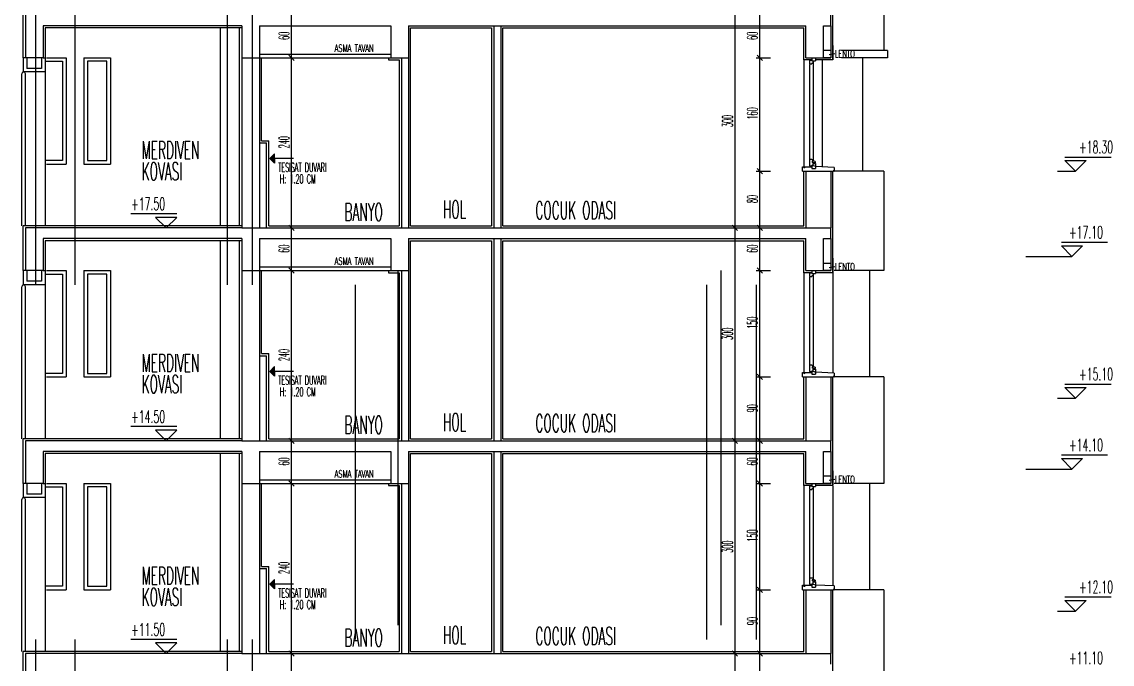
# Model space of a CAD drawing. Extents: x 78 to 306, y -397 to 18.
# Drawn here: x 278.7311 to 279.0385, y -396.6315 to -396.4504 of the extents above; entities that cross this region are included whole.
import ezdxf

# ---------------------------------------------------------------- set-up
doc = ezdxf.new("R2010")
doc.units = 0
doc.header["$LTSCALE"] = 0.5
doc.header["$MEASUREMENT"] = 0
doc.linetypes.add('DASHDOT2', pattern=[0.5, 0.25, -0.125, 0, -0.125])
doc.layers.get('0').update_dxf_attribs({"linetype": 'CONTINUOUS'})
for name, color, linetype in [('AKS', 5, 'DASHDOT2'), ('DUVAR', 6, 'CONTINUOUS'), ('KAPI', 1, 'CONTINUOUS'), ('KOLON', 4, 'CONTINUOUS'), ('MERDIVEN', 3, 'CONTINUOUS'), ('OLCU', 31, 'CONTINUOUS'), ('SIVA', 7, 'CONTINUOUS'), ('TARAMA', 8, 'CONTINUOUS'), ('TEFRIS', 11, 'CONTINUOUS'), ('YESIL', 73, 'CONTINUOUS')]:
    doc.layers.add(name, color=color, linetype=linetype)
doc.styles.add('OLCU', font='romans.shx', dxfattribs={"width": 0.6, "height": 0.125})
doc.styles.add('OLCUIC', font='ROMANS.SHX', dxfattribs={"width": 0.4, "height": 0.15})

msp = doc.modelspace()

# ---------------------------------------------------------------- hatches: boundary and pattern name
at = {"layer": 'YESIL'}
for points in [[(278.80236, -396.48762), (278.80236, -396.48898), (278.80236, -396.49033), (278.80103, -396.48898)], [(278.80236, -396.54762), (278.80236, -396.54898), (278.80236, -396.55033), (278.80103, -396.54898)], [(278.80236, -396.60762), (278.80236, -396.60898), (278.80236, -396.61033), (278.80103, -396.60898)]]:
    msp.add_hatch(color=256, dxfattribs=at).paths.add_polyline_path(points)

# ---------------------------------------------------------------- linework, layer by layer
at = {"color": 0, "linetype": 'ByBlock'}
for p, q in [((278.80639, -396.45981), (278.80789, -396.46131)), ((278.80789, -396.46131), (278.80639, -396.45981)), ((278.93839, -396.45981), (278.93989, -396.46131)), ((278.93989, -396.46131), (278.93839, -396.45981)), ((278.93839, -396.49181), (278.93989, -396.49331)), ((278.93989, -396.49331), (278.93839, -396.49181)), ((278.80639, -396.50781), (278.80789, -396.50931)), ((278.80789, -396.50931), (278.80639, -396.50781)), ((278.93139, -396.50781), (278.93289, -396.50931)), ((278.93289, -396.50931), (278.93139, -396.50781)), ((278.93839, -396.50781), (278.93989, -396.50931)), ((278.93989, -396.50931), (278.93839, -396.50781)), ((278.80639, -396.51981), (278.80789, -396.52131)), ((278.80789, -396.52131), (278.80639, -396.51981)), ((278.93839, -396.51981), (278.93989, -396.52131)), ((278.93989, -396.52131), (278.93839, -396.51981)), ((278.93839, -396.54981), (278.93989, -396.55131)), ((278.93989, -396.55131), (278.93839, -396.54981)), ((278.80639, -396.56781), (278.80789, -396.56931)), ((278.80789, -396.56931), (278.80639, -396.56781)), ((278.93139, -396.56781), (278.93289, -396.56931)), ((278.93289, -396.56931), (278.93139, -396.56781)), ((278.93839, -396.56781), (278.93989, -396.56931)), ((278.93989, -396.56931), (278.93839, -396.56781)), ((278.80639, -396.57981), (278.80789, -396.58131)), ((278.80789, -396.58131), (278.80639, -396.57981)), ((278.93839, -396.57981), (278.93989, -396.58131)), ((278.93989, -396.58131), (278.93839, -396.57981)), ((278.93839, -396.60981), (278.93989, -396.61131)), ((278.93989, -396.61131), (278.93839, -396.60981)), ((278.80639, -396.62781), (278.80789, -396.62931)), ((278.80789, -396.62931), (278.80639, -396.62781)), ((278.93139, -396.62781), (278.93289, -396.62931)), ((278.93289, -396.62931), (278.93139, -396.62781)), ((278.93839, -396.62781), (278.93989, -396.62931)), ((278.93989, -396.62931), (278.93839, -396.62781))]:
    msp.add_line(p, q, dxfattribs=at)
at = {"layer": 'AKS'}
for p, q in [((278.74614, -396.94956), (278.74614, -396.29556)), ((278.79614, -396.94956), (278.79614, -396.29556)), ((278.83714, -396.29556), (278.83714, -396.94956)), ((278.92814, -396.29556), (278.92814, -396.94956)), ((278.73514, -396.94956), (278.73514, -396.29956)), ((278.78914, -396.94956), (278.78914, -396.29956)), ((278.82514, -396.29956), (278.82514, -396.94956)), ((278.92414, -396.29956), (278.92414, -396.94956)), ((278.93814, -396.29956), (278.93814, -396.94956))]:
    msp.add_line(p, q, dxfattribs=at)
at = {"layer": 'DUVAR'}
for p, q in [((278.86414, -396.45156), (278.86414, -396.50856)), ((278.86614, -396.45156), (278.86614, -396.50856)), ((278.95914, -396.45856), (278.95714, -396.45856)), ((278.83814, -396.46056), (278.83814, -396.50856)), ((278.84014, -396.46056), (278.84014, -396.50856)), ((278.95914, -396.46056), (278.95714, -396.46056)), ((278.79814, -396.48456), (278.80014, -396.48456)), ((278.80014, -396.50856), (278.80014, -396.48456)), ((278.95214, -396.49256), (278.95214, -396.50856)), ((278.95214, -396.49256), (278.95914, -396.49256)), ((278.95214, -396.49256), (278.95914, -396.49256)), ((278.95914, -396.49256), (278.95914, -396.50856)), ((278.86414, -396.51156), (278.86414, -396.56856)), ((278.86614, -396.51156), (278.86614, -396.56856)), ((278.83814, -396.52056), (278.83814, -396.56856)), ((278.84014, -396.52056), (278.84014, -396.56856)), ((278.95914, -396.51856), (278.95714, -396.51856)), ((278.95914, -396.52056), (278.95714, -396.52056)), ((278.79814, -396.54456), (278.80014, -396.54456)), ((278.80014, -396.56856), (278.80014, -396.54456)), ((278.95214, -396.55056), (278.95214, -396.56856)), ((278.95214, -396.55056), (278.95914, -396.55056)), ((278.95214, -396.55056), (278.95914, -396.55056)), ((278.95914, -396.55056), (278.95914, -396.56856)), ((278.86414, -396.57156), (278.86414, -396.62856)), ((278.86614, -396.57156), (278.86614, -396.62856)), ((278.95914, -396.57856), (278.95714, -396.57856)), ((278.83814, -396.58056), (278.83814, -396.62856)), ((278.84014, -396.58056), (278.84014, -396.62856)), ((278.95914, -396.58056), (278.95714, -396.58056)), ((278.79814, -396.60456), (278.80014, -396.60456)), ((278.80014, -396.62856), (278.80014, -396.60456)), ((278.95214, -396.61056), (278.95214, -396.62856)), ((278.95214, -396.61056), (278.95914, -396.61056)), ((278.95214, -396.61056), (278.95914, -396.61056)), ((278.95914, -396.61056), (278.95914, -396.62856))]:
    msp.add_line(p, q, dxfattribs=at)
at = {"layer": 'DUVAR', "ltscale": 1.4}
for p, q in [((278.95914, -396.45156), (278.95914, -396.46056)), ((278.95714, -396.46056), (278.95914, -396.46056)), ((278.95914, -396.51156), (278.95914, -396.52056)), ((278.95714, -396.52056), (278.95914, -396.52056)), ((278.95914, -396.57156), (278.95914, -396.58056)), ((278.95714, -396.58056), (278.95914, -396.58056))]:
    msp.add_line(p, q, dxfattribs=at)
at = {"layer": 'DUVAR', "ltscale": 1.5}
for p, q in [((278.95214, -396.49256), (278.95914, -396.49256)), ((278.95214, -396.49256), (278.95914, -396.49256)), ((278.95214, -396.55056), (278.95914, -396.55056)), ((278.95214, -396.55056), (278.95914, -396.55056)), ((278.95214, -396.61056), (278.95914, -396.61056)), ((278.95214, -396.61056), (278.95914, -396.61056))]:
    msp.add_line(p, q, dxfattribs=at)
at = {"layer": 'KAPI'}
for p, q in [((278.95154, -396.46116), (278.95154, -396.49128)), ((278.95154, -396.46116), (278.95154, -396.49128)), ((278.9542, -396.46217), (278.9542, -396.48932)), ((278.9542, -396.46217), (278.9542, -396.48932)), ((278.95674, -396.46133), (278.95674, -396.49145)), ((278.95318, -396.46243), (278.95318, -396.48915)), ((278.95318, -396.46243), (278.95318, -396.48915)), ((278.95114, -396.49128), (278.95148, -396.49128)), ((278.95114, -396.49256), (278.95114, -396.49128)), ((278.95114, -396.49128), (278.95148, -396.49128)), ((278.95114, -396.49256), (278.95114, -396.49128)), ((278.95114, -396.49256), (278.95214, -396.49256)), ((278.95114, -396.49256), (278.95214, -396.49256)), ((278.95148, -396.49143), (278.95148, -396.49128)), ((278.95148, -396.49143), (278.95148, -396.49128)), ((278.95151, -396.49128), (278.95187, -396.49128)), ((278.95151, -396.49128), (278.95187, -396.49128)), ((278.95191, -396.49143), (278.95191, -396.49128)), ((278.95191, -396.49128), (278.95386, -396.49128)), ((278.95191, -396.49143), (278.95191, -396.49128)), ((278.95191, -396.49128), (278.95386, -396.49128)), ((278.96009, -396.49149), (278.95488, -396.49124)), ((278.96009, -396.49149), (278.95488, -396.49124)), ((278.95914, -396.49256), (278.95984, -396.49256)), ((278.95914, -396.49256), (278.95984, -396.49256)), ((278.95998, -396.49256), (278.95983, -396.49256)), ((278.95998, -396.49256), (278.95983, -396.49256)), ((278.95999, -396.49239), (278.95999, -396.49256)), ((278.95999, -396.49239), (278.95999, -396.49256)), ((278.95999, -396.49256), (278.96009, -396.49256)), ((278.95999, -396.49256), (278.96009, -396.49256)), ((278.96009, -396.49149), (278.96009, -396.49256)), ((278.96009, -396.49149), (278.96009, -396.49256)), ((278.95154, -396.52116), (278.95154, -396.54928)), ((278.95154, -396.52116), (278.95154, -396.54928)), ((278.95318, -396.52243), (278.95318, -396.54715)), ((278.95318, -396.52243), (278.95318, -396.54715)), ((278.9542, -396.52217), (278.9542, -396.54732)), ((278.9542, -396.52217), (278.9542, -396.54732)), ((278.95974, -396.52133), (278.95974, -396.54945)), ((278.95114, -396.54928), (278.95148, -396.54928)), ((278.95114, -396.55056), (278.95114, -396.54928)), ((278.95114, -396.54928), (278.95148, -396.54928)), ((278.95114, -396.55056), (278.95114, -396.54928)), ((278.95114, -396.55056), (278.95214, -396.55056)), ((278.95114, -396.55056), (278.95214, -396.55056)), ((278.95148, -396.54943), (278.95148, -396.54928)), ((278.95148, -396.54943), (278.95148, -396.54928)), ((278.95151, -396.54928), (278.95187, -396.54928)), ((278.95151, -396.54928), (278.95187, -396.54928)), ((278.95191, -396.54943), (278.95191, -396.54928)), ((278.95191, -396.54928), (278.95386, -396.54928)), ((278.95191, -396.54943), (278.95191, -396.54928)), ((278.95191, -396.54928), (278.95386, -396.54928)), ((278.96009, -396.54949), (278.95488, -396.54924)), ((278.96009, -396.54949), (278.95488, -396.54924)), ((278.95914, -396.55056), (278.95984, -396.55056)), ((278.95914, -396.55056), (278.95984, -396.55056)), ((278.95998, -396.55056), (278.95983, -396.55056)), ((278.95998, -396.55056), (278.95983, -396.55056)), ((278.95999, -396.55039), (278.95999, -396.55056)), ((278.95999, -396.55039), (278.95999, -396.55056)), ((278.95999, -396.55056), (278.96009, -396.55056)), ((278.95999, -396.55056), (278.96009, -396.55056)), ((278.96009, -396.54949), (278.96009, -396.55056)), ((278.96009, -396.54949), (278.96009, -396.55056)), ((278.95154, -396.58116), (278.95154, -396.60928)), ((278.95154, -396.58116), (278.95154, -396.60928)), ((278.95974, -396.58133), (278.95974, -396.60945)), ((278.95318, -396.58243), (278.95318, -396.60715)), ((278.95318, -396.58243), (278.95318, -396.60715)), ((278.9542, -396.58217), (278.9542, -396.60732)), ((278.9542, -396.58217), (278.9542, -396.60732)), ((278.95114, -396.60928), (278.95148, -396.60928)), ((278.95114, -396.61056), (278.95114, -396.60928)), ((278.95114, -396.60928), (278.95148, -396.60928)), ((278.95114, -396.61056), (278.95114, -396.60928)), ((278.95148, -396.60943), (278.95148, -396.60928)), ((278.95148, -396.60943), (278.95148, -396.60928)), ((278.95151, -396.60928), (278.95187, -396.60928)), ((278.95151, -396.60928), (278.95187, -396.60928)), ((278.95191, -396.60943), (278.95191, -396.60928)), ((278.95191, -396.60928), (278.95386, -396.60928)), ((278.95191, -396.60943), (278.95191, -396.60928)), ((278.95191, -396.60928), (278.95386, -396.60928)), ((278.96009, -396.60949), (278.95488, -396.60924)), ((278.96009, -396.60949), (278.95488, -396.60924)), ((278.96009, -396.60949), (278.96009, -396.61056)), ((278.96009, -396.60949), (278.96009, -396.61056)), ((278.95114, -396.61056), (278.95214, -396.61056)), ((278.95114, -396.61056), (278.95214, -396.61056)), ((278.95914, -396.61056), (278.95984, -396.61056)), ((278.95914, -396.61056), (278.95984, -396.61056)), ((278.95998, -396.61056), (278.95983, -396.61056)), ((278.95998, -396.61056), (278.95983, -396.61056)), ((278.95999, -396.61039), (278.95999, -396.61056)), ((278.95999, -396.61039), (278.95999, -396.61056)), ((278.95999, -396.61056), (278.96009, -396.61056)), ((278.95999, -396.61056), (278.96009, -396.61056))]:
    msp.add_line(p, q, dxfattribs=at)
at = {"layer": 'KAPI', "ltscale": 1.4}
for p, q in [((278.73774, -396.46456), (278.73774, -396.50796)), ((278.73774, -396.52456), (278.73774, -396.56796)), ((278.73774, -396.58456), (278.73774, -396.62796))]:
    msp.add_line(p, q, dxfattribs=at)
at = {"layer": 'KAPI'}
for centre, radius, start, end in [((278.9517, -396.49131), 0.000242, 208.773, 331.227), ((278.9517, -396.49131), 0.000242, 208.773, 331.227), ((278.95999, -396.49256), 0.00017, 90, 180), ((278.95999, -396.49256), 0.00017, 90, 180), ((278.9517, -396.54931), 0.000242, 208.773, 331.227), ((278.9517, -396.54931), 0.000242, 208.773, 331.227), ((278.95999, -396.55056), 0.00017, 90, 180), ((278.95999, -396.55056), 0.00017, 90, 180), ((278.9517, -396.60931), 0.000242, 208.773, 331.227), ((278.9517, -396.60931), 0.000242, 208.773, 331.227), ((278.95999, -396.61056), 0.00017, 90, 180), ((278.95999, -396.61056), 0.00017, 90, 180)]:
    msp.add_arc(centre, radius, start, end, dxfattribs=at)
at = {"layer": 'KOLON'}
for p, q in [((278.73214, -396.44856), (278.73214, -396.46056)), ((278.95914, -396.45156), (278.95914, -396.44856)), ((278.79314, -396.45156), (278.73714, -396.45156)), ((278.73714, -396.45156), (278.73714, -396.46056)), ((278.79314, -396.45156), (278.79314, -396.50856)), ((278.79814, -396.45156), (278.79814, -396.50856)), ((278.79814, -396.45156), (278.83514, -396.45156)), ((278.83514, -396.45156), (278.83514, -396.46056)), ((278.84014, -396.45156), (278.95214, -396.45156)), ((278.84014, -396.45156), (278.84014, -396.46056)), ((278.95214, -396.46056), (278.95214, -396.45156)), ((278.95714, -396.45156), (278.95914, -396.45156)), ((278.95714, -396.46056), (278.95714, -396.45156)), ((278.73714, -396.46056), (278.73214, -396.46056)), ((278.79314, -396.46056), (278.79814, -396.46056)), ((278.83514, -396.46056), (278.84014, -396.46056)), ((278.95214, -396.46056), (278.95714, -396.46056)), ((278.79314, -396.50856), (278.73214, -396.50856)), ((278.73214, -396.50856), (278.73214, -396.52056)), ((278.79314, -396.50856), (278.95914, -396.50856)), ((278.95914, -396.51156), (278.95914, -396.50856)), ((278.79314, -396.51156), (278.73714, -396.51156)), ((278.73714, -396.51156), (278.73714, -396.52056)), ((278.79314, -396.51156), (278.79314, -396.56856)), ((278.79814, -396.51156), (278.79814, -396.56856)), ((278.79814, -396.51156), (278.83514, -396.51156)), ((278.83514, -396.51156), (278.83514, -396.52056)), ((278.84014, -396.51156), (278.95214, -396.51156)), ((278.84014, -396.51156), (278.84014, -396.52056)), ((278.95214, -396.52056), (278.95214, -396.51156)), ((278.95714, -396.51156), (278.95914, -396.51156)), ((278.95714, -396.52056), (278.95714, -396.51156)), ((278.73714, -396.52056), (278.73214, -396.52056)), ((278.79314, -396.52056), (278.79814, -396.52056)), ((278.83514, -396.52056), (278.84014, -396.52056)), ((278.95214, -396.52056), (278.95714, -396.52056)), ((278.79314, -396.56856), (278.73214, -396.56856)), ((278.73214, -396.56856), (278.73214, -396.58056)), ((278.79314, -396.56856), (278.95914, -396.56856)), ((278.95914, -396.57156), (278.95914, -396.56856)), ((278.79314, -396.57156), (278.73714, -396.57156)), ((278.73714, -396.57156), (278.73714, -396.58056)), ((278.79314, -396.57156), (278.79314, -396.62856)), ((278.79814, -396.57156), (278.79814, -396.62856)), ((278.79814, -396.57156), (278.83514, -396.57156)), ((278.83514, -396.57156), (278.83514, -396.58056)), ((278.84014, -396.57156), (278.95214, -396.57156)), ((278.84014, -396.57156), (278.84014, -396.58056)), ((278.95214, -396.58056), (278.95214, -396.57156)), ((278.95714, -396.57156), (278.95914, -396.57156)), ((278.95714, -396.58056), (278.95714, -396.57156)), ((278.73714, -396.58056), (278.73214, -396.58056)), ((278.79314, -396.58056), (278.79814, -396.58056)), ((278.83514, -396.58056), (278.84014, -396.58056)), ((278.95214, -396.58056), (278.95714, -396.58056)), ((278.79314, -396.62856), (278.73214, -396.62856)), ((278.73214, -396.62856), (278.73214, -396.64056)), ((278.79314, -396.62856), (278.95914, -396.62856)), ((278.95914, -396.63156), (278.95914, -396.62856))]:
    msp.add_line(p, q, dxfattribs=at)
at = {"layer": 'MERDIVEN', "ltscale": 1.4}
for p, q in [((278.78714, -396.50796), (278.78714, -396.45216)), ((278.73154, -396.46056), (278.73154, -396.46456)), ((278.73214, -396.46056), (278.73154, -396.46056)), ((278.73254, -396.46056), (278.73254, -396.46356)), ((278.73674, -396.46056), (278.73674, -396.46356)), ((278.73714, -396.46056), (278.73774, -396.46056)), ((278.73774, -396.46056), (278.73774, -396.46456)), ((278.79814, -396.45956), (278.83514, -396.45956)), ((278.79814, -396.46056), (278.83514, -396.46056)), ((278.73774, -396.46456), (278.73154, -396.46456)), ((278.73674, -396.46356), (278.73254, -396.46356)), ((278.78714, -396.56796), (278.78714, -396.51216)), ((278.73154, -396.52056), (278.73154, -396.52456)), ((278.73214, -396.52056), (278.73154, -396.52056)), ((278.73254, -396.52056), (278.73254, -396.52356)), ((278.73674, -396.52056), (278.73674, -396.52356)), ((278.73714, -396.52056), (278.73774, -396.52056)), ((278.73774, -396.52056), (278.73774, -396.52456)), ((278.79814, -396.51956), (278.83514, -396.51956)), ((278.79814, -396.52056), (278.83514, -396.52056)), ((278.73674, -396.52356), (278.73254, -396.52356)), ((278.73774, -396.52456), (278.73154, -396.52456)), ((278.78714, -396.62796), (278.78714, -396.57216)), ((278.73154, -396.58056), (278.73154, -396.58456)), ((278.73214, -396.58056), (278.73154, -396.58056)), ((278.73254, -396.58056), (278.73254, -396.58356)), ((278.73674, -396.58056), (278.73674, -396.58356)), ((278.73714, -396.58056), (278.73774, -396.58056)), ((278.73774, -396.58056), (278.73774, -396.58456)), ((278.79814, -396.57956), (278.83514, -396.57956)), ((278.79814, -396.58056), (278.83514, -396.58056)), ((278.73774, -396.58456), (278.73154, -396.58456)), ((278.73674, -396.58356), (278.73254, -396.58356))]:
    msp.add_line(p, q, dxfattribs=at)
at = {"layer": 'MERDIVEN'}
for p, q in [((278.95318, -396.46124), (278.95318, -396.46226)), ((278.95318, -396.46124), (278.95386, -396.46124)), ((278.95318, -396.46124), (278.95318, -396.46226)), ((278.95318, -396.46124), (278.95386, -396.46124)), ((278.95318, -396.46226), (278.95378, -396.46226)), ((278.95318, -396.46226), (278.95378, -396.46226)), ((278.9542, -396.46209), (278.95378, -396.46209)), ((278.95378, -396.46209), (278.95378, -396.46226)), ((278.9542, -396.46209), (278.95378, -396.46209)), ((278.95378, -396.46209), (278.95378, -396.46226)), ((278.95386, -396.46056), (278.95386, -396.46141)), ((278.95386, -396.46056), (278.95386, -396.46141)), ((278.95386, -396.46141), (278.95488, -396.46141)), ((278.95386, -396.46141), (278.9542, -396.46141)), ((278.95386, -396.46141), (278.95488, -396.46141)), ((278.95386, -396.46141), (278.9542, -396.46141)), ((278.9542, -396.46141), (278.9542, -396.46209)), ((278.9542, -396.46141), (278.9542, -396.46141)), ((278.9542, -396.46141), (278.9542, -396.46209)), ((278.9542, -396.46141), (278.9542, -396.46141)), ((278.95488, -396.46056), (278.95488, -396.46141)), ((278.95488, -396.46056), (278.95488, -396.46141)), ((278.95318, -396.48915), (278.95378, -396.48915)), ((278.95318, -396.48915), (278.95318, -396.49102)), ((278.95318, -396.48915), (278.95378, -396.48915)), ((278.95318, -396.48915), (278.95318, -396.49102)), ((278.95378, -396.48932), (278.95378, -396.48915)), ((278.95378, -396.48932), (278.95378, -396.48915)), ((278.9542, -396.48932), (278.95378, -396.48932)), ((278.9542, -396.48932), (278.95378, -396.48932)), ((278.95395, -396.48974), (278.95395, -396.49008)), ((278.9542, -396.48974), (278.95395, -396.48974)), ((278.95395, -396.48974), (278.95395, -396.49008)), ((278.9542, -396.48974), (278.95395, -396.48974)), ((278.9542, -396.48932), (278.9542, -396.48974)), ((278.9542, -396.48932), (278.9542, -396.48974)), ((278.95471, -396.48983), (278.9542, -396.48966)), ((278.95471, -396.48983), (278.9542, -396.48966)), ((278.95471, -396.48983), (278.95471, -396.49017)), ((278.95471, -396.48983), (278.95471, -396.49017)), ((278.95318, -396.49102), (278.95386, -396.49102)), ((278.95318, -396.49102), (278.95386, -396.49102)), ((278.95386, -396.49085), (278.95386, -396.49136)), ((278.95386, -396.49085), (278.9542, -396.49085)), ((278.95386, -396.49085), (278.95386, -396.49136)), ((278.95386, -396.49085), (278.9542, -396.49085)), ((278.95386, -396.49093), (278.95412, -396.49093)), ((278.95386, -396.49093), (278.95412, -396.49093)), ((278.95386, -396.49136), (278.95386, -396.49178)), ((278.95386, -396.49136), (278.95386, -396.49178)), ((278.95386, -396.49178), (278.95488, -396.49178)), ((278.95386, -396.49178), (278.95488, -396.49178)), ((278.9542, -396.49008), (278.95395, -396.49008)), ((278.9542, -396.49008), (278.95395, -396.49008)), ((278.9542, -396.49008), (278.9542, -396.49034)), ((278.9542, -396.49008), (278.9542, -396.49034)), ((278.95471, -396.49017), (278.9542, -396.49017)), ((278.95471, -396.49017), (278.9542, -396.49017)), ((278.9542, -396.49034), (278.95488, -396.49034)), ((278.9542, -396.49085), (278.9542, -396.49034)), ((278.9542, -396.49034), (278.95488, -396.49034)), ((278.9542, -396.49085), (278.9542, -396.49034)), ((278.95488, -396.49034), (278.95488, -396.49114)), ((278.95488, -396.49034), (278.95488, -396.49114)), ((278.95488, -396.49117), (278.95488, -396.49144)), ((278.95488, -396.49117), (278.95488, -396.49144)), ((278.95488, -396.49144), (278.95488, -396.49178)), ((278.95488, -396.49144), (278.95488, -396.49178)), ((278.95386, -396.52056), (278.95386, -396.52141)), ((278.95386, -396.52056), (278.95386, -396.52141)), ((278.95488, -396.52056), (278.95488, -396.52141)), ((278.95488, -396.52056), (278.95488, -396.52141)), ((278.95318, -396.52124), (278.95318, -396.52226)), ((278.95318, -396.52124), (278.95386, -396.52124)), ((278.95318, -396.52124), (278.95318, -396.52226)), ((278.95318, -396.52124), (278.95386, -396.52124)), ((278.95318, -396.52226), (278.95378, -396.52226)), ((278.95318, -396.52226), (278.95378, -396.52226)), ((278.9542, -396.52209), (278.95378, -396.52209)), ((278.95378, -396.52209), (278.95378, -396.52226)), ((278.9542, -396.52209), (278.95378, -396.52209)), ((278.95378, -396.52209), (278.95378, -396.52226)), ((278.95386, -396.52141), (278.95488, -396.52141)), ((278.95386, -396.52141), (278.9542, -396.52141)), ((278.95386, -396.52141), (278.95488, -396.52141)), ((278.95386, -396.52141), (278.9542, -396.52141)), ((278.9542, -396.52141), (278.9542, -396.52209)), ((278.9542, -396.52141), (278.9542, -396.52141)), ((278.9542, -396.52141), (278.9542, -396.52209)), ((278.9542, -396.52141), (278.9542, -396.52141)), ((278.95318, -396.54715), (278.95378, -396.54715)), ((278.95318, -396.54715), (278.95318, -396.54902)), ((278.95318, -396.54715), (278.95378, -396.54715)), ((278.95318, -396.54715), (278.95318, -396.54902)), ((278.95378, -396.54732), (278.95378, -396.54715)), ((278.95378, -396.54732), (278.95378, -396.54715)), ((278.9542, -396.54732), (278.95378, -396.54732)), ((278.9542, -396.54732), (278.95378, -396.54732)), ((278.95395, -396.54774), (278.95395, -396.54808)), ((278.9542, -396.54774), (278.95395, -396.54774)), ((278.95395, -396.54774), (278.95395, -396.54808)), ((278.9542, -396.54774), (278.95395, -396.54774)), ((278.9542, -396.54808), (278.95395, -396.54808)), ((278.9542, -396.54808), (278.95395, -396.54808)), ((278.9542, -396.54732), (278.9542, -396.54774)), ((278.9542, -396.54732), (278.9542, -396.54774)), ((278.95471, -396.54783), (278.9542, -396.54766)), ((278.95471, -396.54783), (278.9542, -396.54766)), ((278.9542, -396.54808), (278.9542, -396.54834)), ((278.9542, -396.54808), (278.9542, -396.54834)), ((278.95471, -396.54817), (278.9542, -396.54817)), ((278.95471, -396.54817), (278.9542, -396.54817)), ((278.95471, -396.54783), (278.95471, -396.54817)), ((278.95471, -396.54783), (278.95471, -396.54817)), ((278.95318, -396.54902), (278.95386, -396.54902)), ((278.95318, -396.54902), (278.95386, -396.54902)), ((278.95386, -396.54885), (278.95386, -396.54936)), ((278.95386, -396.54885), (278.9542, -396.54885)), ((278.95386, -396.54885), (278.95386, -396.54936)), ((278.95386, -396.54885), (278.9542, -396.54885)), ((278.95386, -396.54893), (278.95412, -396.54893)), ((278.95386, -396.54893), (278.95412, -396.54893)), ((278.95386, -396.54936), (278.95386, -396.54978)), ((278.95386, -396.54936), (278.95386, -396.54978)), ((278.95386, -396.54978), (278.95488, -396.54978)), ((278.95386, -396.54978), (278.95488, -396.54978)), ((278.9542, -396.54834), (278.95488, -396.54834)), ((278.9542, -396.54885), (278.9542, -396.54834)), ((278.9542, -396.54834), (278.95488, -396.54834)), ((278.9542, -396.54885), (278.9542, -396.54834)), ((278.95488, -396.54834), (278.95488, -396.54914)), ((278.95488, -396.54834), (278.95488, -396.54914)), ((278.95488, -396.54917), (278.95488, -396.54944)), ((278.95488, -396.54917), (278.95488, -396.54944)), ((278.95488, -396.54944), (278.95488, -396.54978)), ((278.95488, -396.54944), (278.95488, -396.54978)), ((278.95318, -396.58124), (278.95318, -396.58226)), ((278.95318, -396.58124), (278.95386, -396.58124)), ((278.95318, -396.58124), (278.95318, -396.58226)), ((278.95318, -396.58124), (278.95386, -396.58124)), ((278.9542, -396.58209), (278.95378, -396.58209)), ((278.95378, -396.58209), (278.95378, -396.58226)), ((278.9542, -396.58209), (278.95378, -396.58209)), ((278.95378, -396.58209), (278.95378, -396.58226)), ((278.95386, -396.58056), (278.95386, -396.58141)), ((278.95386, -396.58056), (278.95386, -396.58141)), ((278.95386, -396.58141), (278.95488, -396.58141)), ((278.95386, -396.58141), (278.9542, -396.58141)), ((278.95386, -396.58141), (278.95488, -396.58141)), ((278.95386, -396.58141), (278.9542, -396.58141)), ((278.9542, -396.58141), (278.9542, -396.58209)), ((278.9542, -396.58141), (278.9542, -396.58141)), ((278.9542, -396.58141), (278.9542, -396.58209)), ((278.9542, -396.58141), (278.9542, -396.58141)), ((278.95488, -396.58056), (278.95488, -396.58141)), ((278.95488, -396.58056), (278.95488, -396.58141)), ((278.95318, -396.58226), (278.95378, -396.58226)), ((278.95318, -396.58226), (278.95378, -396.58226)), ((278.95318, -396.60715), (278.95378, -396.60715)), ((278.95318, -396.60715), (278.95318, -396.60902)), ((278.95318, -396.60715), (278.95378, -396.60715)), ((278.95318, -396.60715), (278.95318, -396.60902)), ((278.95318, -396.60902), (278.95386, -396.60902)), ((278.95318, -396.60902), (278.95386, -396.60902)), ((278.95378, -396.60732), (278.95378, -396.60715)), ((278.95378, -396.60732), (278.95378, -396.60715)), ((278.9542, -396.60732), (278.95378, -396.60732)), ((278.9542, -396.60732), (278.95378, -396.60732)), ((278.95386, -396.60885), (278.95386, -396.60936)), ((278.95386, -396.60885), (278.9542, -396.60885)), ((278.95386, -396.60885), (278.95386, -396.60936)), ((278.95386, -396.60885), (278.9542, -396.60885)), ((278.95386, -396.60893), (278.95412, -396.60893)), ((278.95386, -396.60893), (278.95412, -396.60893)), ((278.95386, -396.60936), (278.95386, -396.60978)), ((278.95386, -396.60936), (278.95386, -396.60978)), ((278.95386, -396.60978), (278.95488, -396.60978)), ((278.95386, -396.60978), (278.95488, -396.60978)), ((278.95395, -396.60774), (278.95395, -396.60808)), ((278.9542, -396.60774), (278.95395, -396.60774)), ((278.95395, -396.60774), (278.95395, -396.60808)), ((278.9542, -396.60774), (278.95395, -396.60774)), ((278.9542, -396.60808), (278.95395, -396.60808)), ((278.9542, -396.60808), (278.95395, -396.60808)), ((278.9542, -396.60732), (278.9542, -396.60774)), ((278.9542, -396.60732), (278.9542, -396.60774)), ((278.95471, -396.60783), (278.9542, -396.60766)), ((278.95471, -396.60783), (278.9542, -396.60766)), ((278.9542, -396.60808), (278.9542, -396.60834)), ((278.9542, -396.60808), (278.9542, -396.60834)), ((278.95471, -396.60817), (278.9542, -396.60817)), ((278.95471, -396.60817), (278.9542, -396.60817)), ((278.9542, -396.60834), (278.95488, -396.60834)), ((278.9542, -396.60885), (278.9542, -396.60834)), ((278.9542, -396.60834), (278.95488, -396.60834)), ((278.9542, -396.60885), (278.9542, -396.60834)), ((278.95471, -396.60783), (278.95471, -396.60817)), ((278.95471, -396.60783), (278.95471, -396.60817)), ((278.95488, -396.60834), (278.95488, -396.60914)), ((278.95488, -396.60834), (278.95488, -396.60914)), ((278.95488, -396.60917), (278.95488, -396.60944)), ((278.95488, -396.60917), (278.95488, -396.60944)), ((278.95488, -396.60944), (278.95488, -396.60978)), ((278.95488, -396.60944), (278.95488, -396.60978))]:
    msp.add_line(p, q, dxfattribs=at)
at = {"layer": 'OLCU'}
for p, q in [((279.02514, -396.48856), (279.03814, -396.48856)), ((279.02814, -396.49256), (279.02514, -396.48956)), ((279.02514, -396.48956), (279.03114, -396.48956)), ((279.02814, -396.49256), (279.03114, -396.48956)), ((279.02306, -396.49256), (279.02814, -396.49256)), ((279.02414, -396.51256), (279.03714, -396.51256)), ((279.02714, -396.51656), (279.02414, -396.51356)), ((279.02414, -396.51356), (279.03014, -396.51356)), ((279.02714, -396.51656), (279.03014, -396.51356)), ((279.01414, -396.51656), (279.02714, -396.51656)), ((279.02514, -396.55256), (279.03814, -396.55256)), ((279.02814, -396.55656), (279.02514, -396.55356)), ((279.02514, -396.55356), (279.03114, -396.55356)), ((279.02814, -396.55656), (279.03114, -396.55356)), ((279.02306, -396.55656), (279.02814, -396.55656)), ((279.02414, -396.57256), (279.03714, -396.57256)), ((279.02714, -396.57656), (279.02414, -396.57356)), ((279.02414, -396.57356), (279.03014, -396.57356)), ((279.02714, -396.57656), (279.03014, -396.57356)), ((279.01414, -396.57656), (279.02714, -396.57656)), ((279.02514, -396.61256), (279.03814, -396.61256)), ((279.02814, -396.61656), (279.02514, -396.61356)), ((279.02514, -396.61356), (279.03114, -396.61356)), ((279.02814, -396.61656), (279.03114, -396.61356)), ((279.02306, -396.61656), (279.02814, -396.61656))]:
    msp.add_line(p, q, dxfattribs=at)
at = {"layer": 'SIVA', "ltscale": 1.4}
for p, q in [((278.73154, -396.46056), (278.73154, -396.44796)), ((278.95974, -396.46116), (278.95974, -396.44856)), ((278.79314, -396.45216), (278.73774, -396.45216)), ((278.73774, -396.45216), (278.73774, -396.46056)), ((278.79254, -396.50796), (278.79254, -396.45216)), ((278.84074, -396.45216), (278.86354, -396.45216)), ((278.84074, -396.50796), (278.84074, -396.45216)), ((278.86354, -396.45216), (278.86354, -396.50796)), ((278.86674, -396.50796), (278.86674, -396.45216)), ((278.86674, -396.45216), (278.95154, -396.45216)), ((278.95154, -396.46116), (278.95154, -396.45216)), ((278.95154, -396.46116), (278.95154, -396.45547)), ((278.95974, -396.45707), (278.95974, -396.46116)), ((278.95974, -396.45707), (278.95974, -396.46116)), ((278.79874, -396.48396), (278.79874, -396.46056)), ((278.83454, -396.46056), (278.83454, -396.46116)), ((278.83454, -396.46116), (278.83754, -396.46116)), ((278.83754, -396.46116), (278.83754, -396.50796)), ((278.95974, -396.46116), (278.95488, -396.46116)), ((278.95974, -396.46116), (278.95488, -396.46116)), ((278.79874, -396.48396), (278.80074, -396.48396)), ((278.80074, -396.50796), (278.80074, -396.48396)), ((278.95154, -396.50796), (278.95154, -396.49256)), ((278.95974, -396.50856), (278.95974, -396.49256)), ((278.79314, -396.50796), (278.73154, -396.50796)), ((278.73154, -396.52056), (278.73154, -396.50796)), ((278.80074, -396.50796), (278.83754, -396.50796)), ((278.84074, -396.50796), (278.86354, -396.50796)), ((278.86674, -396.50796), (278.95154, -396.50796)), ((278.95974, -396.52116), (278.95974, -396.50856)), ((278.79314, -396.51216), (278.73774, -396.51216)), ((278.73774, -396.51216), (278.73774, -396.52056)), ((278.79254, -396.56796), (278.79254, -396.51216)), ((278.84074, -396.51216), (278.86354, -396.51216)), ((278.84074, -396.56796), (278.84074, -396.51216)), ((278.86354, -396.51216), (278.86354, -396.56796)), ((278.86674, -396.56796), (278.86674, -396.51216)), ((278.86674, -396.51216), (278.95154, -396.51216)), ((278.95154, -396.52116), (278.95154, -396.51216)), ((278.95154, -396.52116), (278.95154, -396.51547)), ((278.95974, -396.51707), (278.95974, -396.52116)), ((278.95974, -396.51707), (278.95974, -396.52116)), ((278.79874, -396.54396), (278.79874, -396.52056)), ((278.83454, -396.52056), (278.83454, -396.52116)), ((278.83454, -396.52116), (278.83754, -396.52116)), ((278.83754, -396.52116), (278.83754, -396.56796)), ((278.95974, -396.52116), (278.95488, -396.52116)), ((278.95974, -396.52116), (278.95488, -396.52116)), ((278.79874, -396.54396), (278.80074, -396.54396)), ((278.80074, -396.56796), (278.80074, -396.54396)), ((278.95154, -396.56796), (278.95154, -396.55056)), ((278.95974, -396.56856), (278.95974, -396.55056)), ((278.79314, -396.56796), (278.73154, -396.56796)), ((278.73154, -396.58056), (278.73154, -396.56796)), ((278.80074, -396.56796), (278.83754, -396.56796)), ((278.84074, -396.56796), (278.86354, -396.56796)), ((278.86674, -396.56796), (278.95154, -396.56796)), ((278.95974, -396.58116), (278.95974, -396.56856)), ((278.79314, -396.57216), (278.73774, -396.57216)), ((278.73774, -396.57216), (278.73774, -396.58056)), ((278.79254, -396.62796), (278.79254, -396.57216)), ((278.84074, -396.57216), (278.86354, -396.57216)), ((278.84074, -396.62796), (278.84074, -396.57216)), ((278.86354, -396.57216), (278.86354, -396.62796)), ((278.86674, -396.62796), (278.86674, -396.57216)), ((278.86674, -396.57216), (278.95154, -396.57216)), ((278.95154, -396.58116), (278.95154, -396.57216)), ((278.95154, -396.58116), (278.95154, -396.57547)), ((278.95974, -396.57707), (278.95974, -396.58116)), ((278.95974, -396.57707), (278.95974, -396.58116)), ((278.79874, -396.60396), (278.79874, -396.58056)), ((278.83454, -396.58056), (278.83454, -396.58116)), ((278.83454, -396.58116), (278.83754, -396.58116)), ((278.83754, -396.58116), (278.83754, -396.62796)), ((278.95974, -396.58116), (278.95488, -396.58116)), ((278.95974, -396.58116), (278.95488, -396.58116)), ((278.79874, -396.60396), (278.80074, -396.60396)), ((278.80074, -396.62796), (278.80074, -396.60396)), ((278.95154, -396.62796), (278.95154, -396.61056)), ((278.95974, -396.62856), (278.95974, -396.61056)), ((278.79314, -396.62796), (278.73154, -396.62796)), ((278.73154, -396.64056), (278.73154, -396.62796)), ((278.80074, -396.62796), (278.83754, -396.62796)), ((278.84074, -396.62796), (278.86354, -396.62796)), ((278.86674, -396.62796), (278.95154, -396.62796)), ((278.95974, -396.64116), (278.95974, -396.62856))]:
    msp.add_line(p, q, dxfattribs=at)
at = {"layer": 'SIVA'}
for p, q in [((278.95386, -396.46116), (278.95154, -396.46116)), ((278.95386, -396.46116), (278.95154, -396.46116)), ((278.95974, -396.46116), (278.95488, -396.46116)), ((278.95974, -396.46116), (278.95488, -396.46116)), ((278.95386, -396.52116), (278.95154, -396.52116)), ((278.95386, -396.52116), (278.95154, -396.52116)), ((278.95974, -396.52116), (278.95488, -396.52116)), ((278.95974, -396.52116), (278.95488, -396.52116)), ((278.95386, -396.58116), (278.95154, -396.58116)), ((278.95386, -396.58116), (278.95154, -396.58116)), ((278.95974, -396.58116), (278.95488, -396.58116)), ((278.95974, -396.58116), (278.95488, -396.58116))]:
    msp.add_line(p, q, dxfattribs=at)
at = {"layer": 'TARAMA', "ltscale": 1.4}
for p, q in [((278.97414, -396.43456), (278.97414, -396.45856)), ((278.97514, -396.45856), (278.96214, -396.45856)), ((278.97514, -396.45856), (278.97514, -396.46056)), ((278.97514, -396.46056), (278.96214, -396.46056)), ((278.96814, -396.46056), (278.96814, -396.49256)), ((278.73114, -396.50796), (278.73114, -396.46511)), ((278.73214, -396.50796), (278.73214, -396.46511)), ((278.97414, -396.49256), (278.96014, -396.49256)), ((278.97414, -396.49256), (278.97414, -396.52056)), ((278.97414, -396.52056), (278.96014, -396.52056)), ((278.97014, -396.55056), (278.97014, -396.52056)), ((278.73114, -396.56796), (278.73114, -396.52511)), ((278.73214, -396.56796), (278.73214, -396.52511)), ((278.97414, -396.55056), (278.96014, -396.55056)), ((278.97414, -396.55056), (278.97414, -396.58056)), ((278.97414, -396.58056), (278.96014, -396.58056)), ((278.97014, -396.61056), (278.97014, -396.58056)), ((278.73114, -396.62796), (278.73114, -396.58511)), ((278.73214, -396.62796), (278.73214, -396.58511)), ((278.97414, -396.61056), (278.96014, -396.61056)), ((278.97414, -396.61056), (278.97414, -396.64056))]:
    msp.add_line(p, q, dxfattribs=at)
at = {"layer": 'TARAMA'}
for p, q in [((278.95419, -396.49097), (278.95487, -396.49117)), ((278.95419, -396.49097), (278.95487, -396.49117)), ((278.9542, -396.49094), (278.95487, -396.49113)), ((278.9542, -396.49094), (278.95487, -396.49113)), ((278.95488, -396.49114), (278.95492, -396.49115)), ((278.95488, -396.49114), (278.95492, -396.49115)), ((278.95488, -396.49117), (278.95491, -396.49118)), ((278.95488, -396.49117), (278.95491, -396.49118)), ((278.95492, -396.49115), (278.95491, -396.49118)), ((278.95492, -396.49115), (278.95491, -396.49118)), ((278.95419, -396.54897), (278.95487, -396.54917)), ((278.95419, -396.54897), (278.95487, -396.54917)), ((278.9542, -396.54894), (278.95487, -396.54913)), ((278.9542, -396.54894), (278.95487, -396.54913)), ((278.95488, -396.54914), (278.95492, -396.54915)), ((278.95488, -396.54914), (278.95492, -396.54915)), ((278.95488, -396.54917), (278.95491, -396.54918)), ((278.95488, -396.54917), (278.95491, -396.54918)), ((278.95492, -396.54915), (278.95491, -396.54918)), ((278.95492, -396.54915), (278.95491, -396.54918)), ((278.95419, -396.60897), (278.95487, -396.60917)), ((278.95419, -396.60897), (278.95487, -396.60917)), ((278.9542, -396.60894), (278.95487, -396.60913)), ((278.9542, -396.60894), (278.95487, -396.60913)), ((278.95488, -396.60914), (278.95492, -396.60915)), ((278.95488, -396.60914), (278.95492, -396.60915)), ((278.95488, -396.60917), (278.95491, -396.60918)), ((278.95488, -396.60917), (278.95491, -396.60918)), ((278.95492, -396.60915), (278.95491, -396.60918)), ((278.95492, -396.60915), (278.95491, -396.60918))]:
    msp.add_line(p, q, dxfattribs=at)
at = {"layer": 'TARAMA', "ltscale": 1.4}
for centre in [(278.73164, -396.46511), (278.73164, -396.52511), (278.73164, -396.58511)]:
    msp.add_arc(centre, 0.0005, 0, 180, dxfattribs=at)
at = {"layer": 'TEFRIS', "ltscale": 1.4}
for p, q in [((278.73774, -396.46156), (278.74264, -396.46156)), ((278.73814, -396.46056), (278.74364, -396.46056)), ((278.74264, -396.46156), (278.74264, -396.48956)), ((278.74364, -396.46056), (278.74364, -396.49056)), ((278.74864, -396.46056), (278.74864, -396.49056)), ((278.74864, -396.46056), (278.75614, -396.46056)), ((278.75514, -396.46156), (278.74964, -396.46156)), ((278.74964, -396.46156), (278.74964, -396.48956)), ((278.75514, -396.48956), (278.75514, -396.46156)), ((278.75614, -396.46056), (278.75614, -396.49056)), ((278.74264, -396.48956), (278.73774, -396.48956)), ((278.74964, -396.48956), (278.75514, -396.48956)), ((278.73814, -396.49056), (278.74364, -396.49056)), ((278.74864, -396.49056), (278.75614, -396.49056)), ((278.73814, -396.52056), (278.74364, -396.52056)), ((278.74364, -396.52056), (278.74364, -396.55056)), ((278.74864, -396.52056), (278.74864, -396.55056)), ((278.74864, -396.52056), (278.75614, -396.52056)), ((278.75614, -396.52056), (278.75614, -396.55056)), ((278.73774, -396.52156), (278.74264, -396.52156)), ((278.74264, -396.52156), (278.74264, -396.54956)), ((278.75514, -396.52156), (278.74964, -396.52156)), ((278.74964, -396.52156), (278.74964, -396.54956)), ((278.75514, -396.54956), (278.75514, -396.52156)), ((278.74264, -396.54956), (278.73774, -396.54956)), ((278.73814, -396.55056), (278.74364, -396.55056)), ((278.74864, -396.55056), (278.75614, -396.55056)), ((278.74964, -396.54956), (278.75514, -396.54956)), ((278.73774, -396.58156), (278.74264, -396.58156)), ((278.73814, -396.58056), (278.74364, -396.58056)), ((278.74264, -396.58156), (278.74264, -396.60956)), ((278.74364, -396.58056), (278.74364, -396.61056)), ((278.74864, -396.58056), (278.74864, -396.61056)), ((278.74864, -396.58056), (278.75614, -396.58056)), ((278.75514, -396.58156), (278.74964, -396.58156)), ((278.74964, -396.58156), (278.74964, -396.60956)), ((278.75514, -396.60956), (278.75514, -396.58156)), ((278.75614, -396.58056), (278.75614, -396.61056)), ((278.74264, -396.60956), (278.73774, -396.60956)), ((278.74964, -396.60956), (278.75514, -396.60956)), ((278.73814, -396.61056), (278.74364, -396.61056)), ((278.74864, -396.61056), (278.75614, -396.61056))]:
    msp.add_line(p, q, dxfattribs=at)
at = {"layer": 'YESIL', "ltscale": 1.4}
for p, q in [((278.80714, -396.46056), (278.80714, -396.44856)), ((278.93214, -396.44856), (278.93214, -396.50856)), ((278.93914, -396.46056), (278.93914, -396.44856)), ((278.80714, -396.50856), (278.80714, -396.46056)), ((278.93814, -396.46056), (278.94214, -396.46056)), ((278.93914, -396.49256), (278.93914, -396.46056)), ((278.93814, -396.49256), (278.94214, -396.49256)), ((278.93914, -396.50856), (278.93914, -396.49256)), ((278.80714, -396.52056), (278.80714, -396.50856)), ((278.93214, -396.50856), (278.93214, -396.56856)), ((278.93914, -396.52056), (278.93914, -396.50856)), ((278.80714, -396.56856), (278.80714, -396.52056)), ((278.93814, -396.52056), (278.94214, -396.52056)), ((278.93914, -396.55056), (278.93914, -396.52056)), ((278.93814, -396.55056), (278.94214, -396.55056)), ((278.93914, -396.56856), (278.93914, -396.55056)), ((278.80714, -396.58056), (278.80714, -396.56856)), ((278.93214, -396.56856), (278.93214, -396.62856)), ((278.93914, -396.58056), (278.93914, -396.56856)), ((278.80714, -396.62856), (278.80714, -396.58056)), ((278.93814, -396.58056), (278.94214, -396.58056)), ((278.93914, -396.61056), (278.93914, -396.58056)), ((278.93814, -396.61056), (278.94214, -396.61056)), ((278.93914, -396.62856), (278.93914, -396.61056)), ((278.80714, -396.64056), (278.80714, -396.62856)), ((278.93214, -396.62856), (278.93214, -396.68856)), ((278.93914, -396.64056), (278.93914, -396.62856))]:
    msp.add_line(p, q, dxfattribs=at)
at = {"layer": 'YESIL'}
for p, q in [((278.95874, -396.45967), (278.96026, -396.45939)), ((278.80103, -396.48898), (278.80236, -396.48762)), ((278.80103, -396.48898), (278.80236, -396.49033)), ((278.80236, -396.48898), (278.80236, -396.48762)), ((278.80773, -396.48898), (278.80236, -396.48898)), ((278.80236, -396.48898), (278.80236, -396.49033)), ((278.77486, -396.50456), (278.76186, -396.50456)), ((278.77486, -396.50556), (278.76886, -396.50556)), ((278.77186, -396.50856), (278.76886, -396.50556)), ((278.77186, -396.50856), (278.77486, -396.50556)), ((278.95874, -396.51967), (278.96026, -396.51939)), ((278.80103, -396.54898), (278.80236, -396.54762)), ((278.80236, -396.54898), (278.80236, -396.54762)), ((278.80103, -396.54898), (278.80236, -396.55033)), ((278.80773, -396.54898), (278.80236, -396.54898)), ((278.80236, -396.54898), (278.80236, -396.55033)), ((278.77486, -396.56456), (278.76186, -396.56456)), ((278.77186, -396.56856), (278.76886, -396.56556)), ((278.77486, -396.56556), (278.76886, -396.56556)), ((278.77186, -396.56856), (278.77486, -396.56556)), ((278.95874, -396.57967), (278.96026, -396.57939)), ((278.80103, -396.60898), (278.80236, -396.60762)), ((278.80103, -396.60898), (278.80236, -396.61033)), ((278.80236, -396.60898), (278.80236, -396.60762)), ((278.80773, -396.60898), (278.80236, -396.60898)), ((278.80236, -396.60898), (278.80236, -396.61033)), ((278.77486, -396.62456), (278.76186, -396.62456)), ((278.77186, -396.62856), (278.76886, -396.62556)), ((278.77486, -396.62556), (278.76886, -396.62556)), ((278.77186, -396.62856), (278.77486, -396.62556))]:
    msp.add_line(p, q, dxfattribs=at)

# ---------------------------------------------------------------- texts
at = {"layer": 'OLCU', "style": 'OLCU', "width": 0.55}
for s, p in [('+18.30', (279.02915, -396.48751)), ('+17.10', (279.02631, -396.51151)), ('+15.10', (279.02915, -396.55151)), ('+14.10', (279.02631, -396.57151)), ('+12.10', (279.02915, -396.61151)), ('+11.10', (279.02631, -396.63151))]:
    msp.add_text(s, height=0.0035, dxfattribs=at).set_placement(p)
at = {"layer": 'YESIL'}
for s, height, rotation, style, width, p in [('60', 0.003, 90, 'OLCUIC', 0.4, (278.80654, -396.45553)), ('60', 0.003, 90, 'OLCUIC', 0.4, (278.93854, -396.45553)), ('300', 0.003, 90, 'OLCUIC', 0.4, (278.93154, -396.4801)), ('160', 0.003, 90, 'OLCUIC', 0.4, (278.93854, -396.47799)), ('240', 0.003, 90, 'OLCUIC', 0.4, (278.80654, -396.4861)), ('TESISAT DUVARI', 0.0025, 360, 'OLCU', 0.5, (278.80339, -396.49272)), ('H: 1.20 CM', 0.0025, 360, 'OLCU', 0.5, (278.80387, -396.49599)), ('80', 0.003, 90, 'OLCUIC', 0.4, (278.93854, -396.50153)), ('60', 0.003, 90, 'OLCUIC', 0.4, (278.80654, -396.51553)), ('60', 0.003, 90, 'OLCUIC', 0.4, (278.93854, -396.51553)), ('150', 0.003, 90, 'OLCUIC', 0.4, (278.93854, -396.53699)), ('300', 0.003, 90, 'OLCUIC', 0.4, (278.93154, -396.5401)), ('240', 0.003, 90, 'OLCUIC', 0.4, (278.80654, -396.5461)), ('TESISAT DUVARI', 0.0025, 360, 'OLCU', 0.5, (278.80339, -396.55272)), ('H: 1.20 CM', 0.0025, 360, 'OLCU', 0.5, (278.80387, -396.55599)), ('90', 0.003, 90, 'OLCUIC', 0.4, (278.93854, -396.56053)), ('60', 0.003, 90, 'OLCUIC', 0.4, (278.80654, -396.57553)), ('60', 0.003, 90, 'OLCUIC', 0.4, (278.93854, -396.57553)), ('150', 0.003, 90, 'OLCUIC', 0.4, (278.93854, -396.59699)), ('300', 0.003, 90, 'OLCUIC', 0.4, (278.93154, -396.6001)), ('240', 0.003, 90, 'OLCUIC', 0.4, (278.80654, -396.6061)), ('TESISAT DUVARI', 0.0025, 360, 'OLCU', 0.5, (278.80339, -396.61272)), ('H: 1.20 CM', 0.0025, 360, 'OLCU', 0.5, (278.80387, -396.61599)), ('90', 0.003, 90, 'OLCUIC', 0.4, (278.93854, -396.62053))]:
    msp.add_text(s, height=height, rotation=rotation, dxfattribs=dict(at, style=style, width=width)).set_placement(p)
at = {"layer": 'YESIL', "ltscale": 1.4, "style": 'OLCU', "width": 0.6}
for p in [(278.81935, -396.45891), (278.81935, -396.51891), (278.81935, -396.57891)]:
    msp.add_text('ASMA TAVAN ', height=0.00204, dxfattribs=at).set_placement(p)
at = {"layer": 'YESIL', "style": 'OLCU'}
for s, height, width, p in [('LENTO', 0.00204, 0.6, (278.96034, -396.46048)), ('MERDIVEN', 0.005, 0.5, (278.7649, -396.48909)), ('KOVASI', 0.005, 0.5, (278.7649, -396.49509)), ('+17.50', 0.0035, 0.55, (278.76197, -396.50351)), ('BANYO', 0.005, 0.5, (278.82208, -396.50656)), ('HOL', 0.005, 0.5, (278.84985, -396.50584)), ('COCUK ODASI', 0.005, 0.5, (278.8759, -396.50609)), ('LENTO', 0.00204, 0.6, (278.96034, -396.52048)), ('MERDIVEN', 0.005, 0.5, (278.7649, -396.54909)), ('KOVASI', 0.005, 0.5, (278.7649, -396.55509)), ('+14.50', 0.0035, 0.55, (278.76197, -396.56351)), ('BANYO', 0.005, 0.5, (278.82208, -396.56656)), ('HOL', 0.005, 0.5, (278.84985, -396.56584)), ('COCUK ODASI', 0.005, 0.5, (278.8759, -396.56609)), ('LENTO', 0.00204, 0.6, (278.96034, -396.58048)), ('MERDIVEN', 0.005, 0.5, (278.7649, -396.60909)), ('KOVASI', 0.005, 0.5, (278.7649, -396.61509)), ('+11.50', 0.0035, 0.55, (278.76197, -396.62351)), ('BANYO', 0.005, 0.5, (278.82208, -396.62656)), ('HOL', 0.005, 0.5, (278.84985, -396.62584)), ('COCUK ODASI', 0.005, 0.5, (278.8759, -396.62609))]:
    msp.add_text(s, height=height, dxfattribs=dict(at, width=width)).set_placement(p)

doc.saveas('drawing.dxf')
